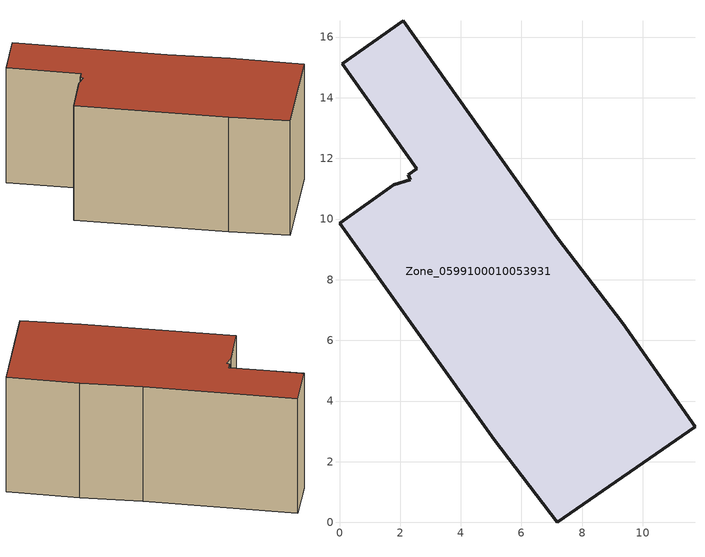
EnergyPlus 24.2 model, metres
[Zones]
Zone_0599100010053931
 floor ground (C_G): 2.33,11.29 2.26,11.46 2.54,11.65 0.09,15.12 2.11,16.54 7.18,9.39 9.33,6.57 11.72,3.16 7.18,0 5.1,2.73 0,9.86 1.79,11.12 z0
 wall outside (C_F): 7.18,0 11.72,3.16 9.33,6.57 7.18,9.39 2.11,16.54 0.09,15.12 2.54,11.65 2.26,11.46 2.33,11.29 1.79,11.12 0,9.86 5.1,2.73 7.18,0 z0:7.86
 roof outside (C_R): 2.33,11.29 1.79,11.12 0,9.86 5.1,2.73 7.18,0 11.72,3.16 9.33,6.57 7.18,9.39 2.11,16.54 0.09,15.12 2.54,11.65 2.26,11.46 z7.86
[BUILDING]
Pand.0599100010053931: North Axis=0; Terrain=City; Loads Convergence Tolerance Value=0.04; Temperature Convergence Tolerance Value=0.4; Solar Distribution=FullExterior; Maximum Number of Warmup Days=25; Minimum Number of Warmup Days=1
[Site:Location]
Rotterdam.The.Hague.AP_ZH_NLD Design_Conditions: Latitude=51.96; Longitude=4.45; Time Zone=1; Elevation=-4.5
[SITE:GROUNDTEMPERATURE:BUILDINGSURFACE]
18, 18, 18, 18, 18, 18, 18, 18, 18, 18, 18, 18
[MATERIAL] Thermal Absorptance=0.9; Solar Absorptance=0.7; Visible Absorptance=0.7
Name | Roughness | Thickness | Conductivity | Density | Specific Heat
G.TI.1975-1991 | MediumSmooth | 0.15 | 0.288461 | 540 | 1210
F.TI.1975-1991 | Rough | 0.3 | 0.230769 | 1920 | 840
R.TI.1975-1991 | MediumRough | 0.2 | 0.153846 | 1500 | 1000
[CONSTRUCTION]
C_G: G.TI.1975-1991
C_F: F.TI.1975-1991
C_R: R.TI.1975-1991
[ZONE]
Zone_0599100010053931: Type=1; Multiplier=1; Ceiling Height=Autocalculate; Volume=Autocalculate; Floor Area=autocalculate; Part of Total Floor Area=Yes
[ZONEINFILTRATION:DESIGNFLOWRATE]
Infil_Zone_0599100010053931: Zone or ZoneList or Space or SpaceList=Zone_0599100010053931; Schedule=AlwaysOn; Design Flow Rate Calculation Method=Flow/Area; Flow Rate per Floor Area=0.003; Constant Term Coefficient=1; Temperature Term Coefficient=0; Velocity Term Coefficient=0; Velocity Squared Term Coefficient=0
[HVACTEMPLATE:ZONE:IDEALLOADSAIRSYSTEM]
Zone_0599100010053931: Maximum Heating Supply Air Temperature=50; Minimum Cooling Supply Air Temperature=13; Maximum Heating Supply Air Humidity Ratio=0.0156; Minimum Cooling Supply Air Humidity Ratio=0.0077; Heating Limit=NoLimit; Cooling Limit=NoLimit; Dehumidification Control Type=ConstantSensibleHeatRatio; Cooling Sensible Heat Ratio=0.7; Dehumidification Setpoint=60; Humidification Control Type=None; Humidification Setpoint=30; Outdoor Air Method=None; Outdoor Air Flow Rate per Person=0.00944; Outdoor Air Flow Rate per Zone Floor Area=0; Outdoor Air Flow Rate per Zone=0; Demand Controlled Ventilation Type=None; Outdoor Air Economizer Type=NoEconomizer; Heat Recovery Type=None; Sensible Heat Recovery Effectiveness=0.7; Latent Heat Recovery Effectiveness=0.65
[ZONECONTROL:THERMOSTAT]
ThermostatControl_Zone_0599100010053931: Zone or ZoneList=Zone_0599100010053931; Control Type Schedule=DualSetpointControlType; Control 1=Thermostat_Zone_0599100010053931; Temperature Difference Between Cutout And Setpoint=0
[THERMOSTATSETPOINT:DUALSETPOINT]
Thermostat_Zone_0599100010053931: Heating Setpoint Temperature Schedule=HeatingSetpoint_Zone_0599100010053931; Cooling Setpoint Temperature Schedule=CoolingSetpoint_Zone_0599100010053931
[SCHEDULE:COMPACT]
HeatingSetpoint_Zone_0599100010053931: Through: 12/31, For: AllDays, Until: 24:00, 21
CoolingSetpoint_Zone_0599100010053931: Through: 12/31, For: AllDays, Until: 24:00, 24
DualSetpointControlType: Through: 12/31, For: AllDays, Until: 24:00, 4
AlwaysOn: Through: 12/31, For: AllDays, Until: 24:00, 1
